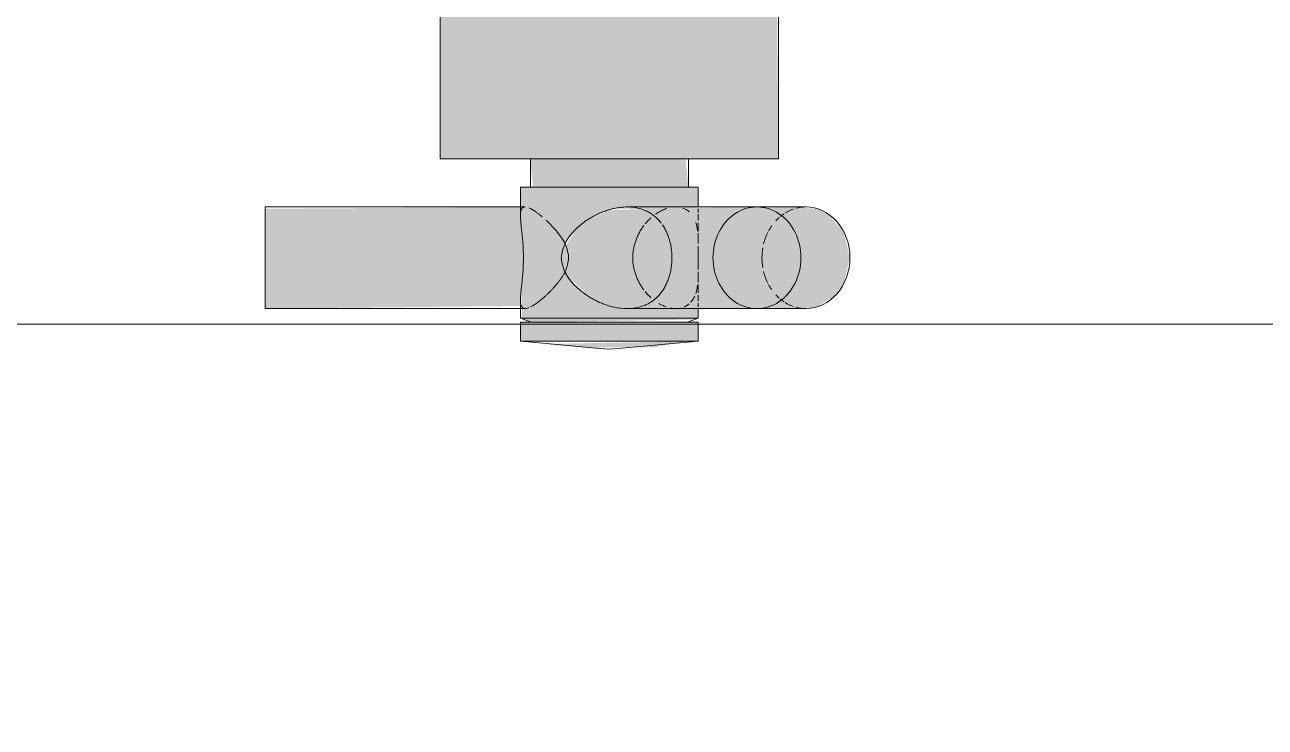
# Model space of a CAD drawing. Header units: metres. Extents: x 42.1 to 94.3, y -3.4 to 61.2.
# Drawn here: x 43.5209 to 43.6308, y 59.0447 to 59.1069 of the extents above; entities that cross this region are included whole.
import ezdxf

# ---------------------------------------------------------------- set-up
doc = ezdxf.new("R2010")
doc.units = ezdxf.units.M
doc.layers.add('ARQ_1100_BASE_TÉRREO_GARAGEM_dwg', color=7, linetype='Continuous', lineweight=5, true_color=0x767676)
doc.layers.add('KIRYA - PISO', color=7, linetype='Continuous', lineweight=5)
doc.layers.add('P-SANR-FIXT', color=7, linetype='Continuous', lineweight=5)

# ---------------------------------------------------------------- blocks, each defined once
blk = doc.blocks.new('UT_Ducha higiênica - UT_Ducha higiênica-4199251-TÉRREO F_S 2')
at = {"layer": 'P-SANR-FIXT', "true_color": 0xf4f4f4, "transparency": 33554560}
for points in [[(0.00116, 0.09359), (0.00072, 0.09347), (-0.00403, 0.09346), (-0.00682, 0.09294), (0.00606, 0.09318), (0.00368, 0.09339)], [(-0.00682, 0.09294), (-0.00787, 0.09294), (-0.00787, 0.09124), (0.00787, 0.09124), (0.00787, 0.09294), (-0.00394, 0.09294)], [(0.00606, 0.09124), (-0.00755, 0.09101), (-0.00787, 0.0909), (0.00787, 0.0909), (0.00682, 0.09124)], [(-0.01742, 0.09004), (-0.01842, 0.08989), (-0.01994, 0.08893), (-0.02079, 0.08779), (-0.02131, 0.08554), (-0.00787, 0.08554), (-0.00762, 0.08872), (-0.00712, 0.08956), (-0.00653, 0.08989), (-0.00682, 0.09001), (-0.01698, 0.09004)], [(-0.01308, 0.09004), (-0.01409, 0.08989), (-0.01584, 0.08872), (-0.01646, 0.08779), (-0.01698, 0.08554), (-0.01646, 0.08329), (-0.01584, 0.08236), (-0.01409, 0.0812), (-0.01308, 0.08104), (-0.01114, 0.08165), (-0.00971, 0.08329), (-0.00919, 0.08554), (-0.00971, 0.08779), (-0.01033, 0.08872), (-0.01208, 0.08989)], [(-0.01308, 0.09004), (-0.01208, 0.08989), (-0.01114, 0.08944), (-0.00971, 0.08779), (-0.00919, 0.08554), (0.00426, 0.08554), (0.00376, 0.08711), (0.00197, 0.08883), (0.00133, 0.08926), (-0.00024, 0.08987), (-0.00197, 0.09003), (-0.01208, 0.09004)], [(0.0305, 0.09004), (0.0078, 0.08981), (0.00783, 0.08856), (0.00765, 0.08554), (0.0305, 0.08554), (0.0305, 0.08989)], [(-0.01796, 0.08554), (-0.02131, 0.08554), (-0.02079, 0.08329), (-0.01936, 0.08165), (-0.01842, 0.0812), (-0.01584, 0.08105), (-0.00682, 0.08134), (-0.00736, 0.08187), (-0.00772, 0.08276), (-0.00787, 0.08438), (-0.00791, 0.08554), (-0.01698, 0.08554)], [(-0.00919, 0.08554), (-0.00971, 0.08329), (-0.01114, 0.08165), (-0.01301, 0.08105), (-0.01114, 0.08104), (0, 0.08131), (0.00197, 0.08226), (0.00269, 0.08276), (0.00394, 0.08453), (0.00426, 0.08554)], [(0.004, 0.0793), (-0.007, 0.0793), (-0.00676, 0.07677), (0.007, 0.07677), (0.00676, 0.0793), (0.00495, 0.0793)]]:
    blk.add_hatch(color=7, dxfattribs=at).paths.add_polyline_path(points)
h = blk.add_hatch(color=7, dxfattribs=at)
h.paths.add_polyline_path([(0.00197, 0.0909), (-0.00787, 0.0909), (-0.00787, 0.0793), (0.00787, 0.0793), (0.00774, 0.0909), (0.00269, 0.0909)])
h.paths.add_polyline_path([(-0.0019, 0.09003), (-0.00024, 0.08987), (0.00212, 0.08872), (0.00317, 0.08779), (0.00389, 0.08671), (0.00426, 0.08554), (0.00376, 0.08397), (0.00212, 0.08236), (0.00087, 0.08165), (-0.00042, 0.0812), (-0.00248, 0.08121), (-0.00384, 0.08182), (-0.00491, 0.08308), (-0.00542, 0.08471), (-0.00542, 0.08637), (-0.00491, 0.088), (-0.00414, 0.08901), (-0.00285, 0.08977), (-0.00197, 0.09001)])
h = blk.add_hatch(color=7, dxfattribs=at)
h.paths.add_polyline_path([(0.00765, 0.08445), (0.00765, 0.08114), (0.00787, 0.08105), (0.0305, 0.0812), (0.0305, 0.08438), (0.00771, 0.08445)])
h.paths.add_polyline_path([(0.0305, 0.08554), (0.00762, 0.08554), (0.00778, 0.08445), (0.0305, 0.08438)])
h = blk.add_hatch(color=7, dxfattribs=at)
h.paths.add_polyline_path([(-0.0075, 0.07677), (-0.015, 0.07677), (-0.01472, 0.05038), (-0.01326, 0.05434), (-0.0119, 0.05653), (-0.01009, 0.05855), (-0.00711, 0.06065), (-0.0033, 0.06205), (0.00061, 0.06242), (0.004, 0.06196), (0.00751, 0.06048), (0.01108, 0.05749), (0.01299, 0.05485), (0.01424, 0.05199), (0.01472, 0.05038), (0.015, 0.0475), (0.015, 0.07677), (-0.00571, 0.07677)])
h.paths.add_polyline_path([(0.015, 0.0475), (0.01442, 0.04362), (0.01326, 0.04066), (0.0119, 0.03847), (0.01009, 0.03645), (0.00711, 0.03435), (0.0033, 0.03295), (-0.00061, 0.03258), (-0.004, 0.03304), (-0.00839, 0.03517), (-0.01108, 0.03751), (-0.01299, 0.04015), (-0.01424, 0.04301), (-0.01472, 0.04462), (-0.015, 0.0475), (-0.015, 0.015), (0.015, 0.015), (0.015, 0.04362)])
at = {"layer": 'P-SANR-FIXT', "color": 8, "true_color": 0x7a7a7a}
for p, q in [((-0.004, 0.09329), (-0.00147, 0.09351)), ((0.00116, 0.09354), (0.00426, 0.09326)), ((-0.00787, 0.09124), (-0.00702, 0.09124)), ((-0.00692, 0.09124), (0.00692, 0.09124)), ((0.00702, 0.09124), (0.00787, 0.09124)), ((-0.00787, 0.09004), (-0.01308, 0.09004)), ((-0.00787, 0.08988), (-0.00787, 0.08957)), ((-0.00787, 0.08939), (-0.00787, 0.08884)), ((0.00786, 0.09004), (0.00752, 0.09004)), ((0.0305, 0.08554), (0.0305, 0.09004)), ((-0.00787, 0.08865), (-0.00787, 0.08787)), ((-0.00787, 0.0877), (-0.00787, 0.0868)), ((0.0305, 0.08104), (0.0305, 0.08554)), ((-0.00787, 0.08428), (-0.00787, 0.08339)), ((-0.00787, 0.08321), (-0.00787, 0.08244)), ((-0.00787, 0.08225), (-0.00787, 0.08169)), ((-0.00787, 0.08152), (-0.00787, 0.0812)), ((-0.01308, 0.08104), (-0.00787, 0.08104)), ((0.00747, 0.08104), (0.00785, 0.08104)), ((-0.00787, 0.0793), (-0.00754, 0.0793)), ((-0.007, 0.0793), (-0.00198, 0.0793)), ((-0.00181, 0.0793), (0.00181, 0.0793)), ((0.00198, 0.0793), (0.007, 0.0793)), ((0.00754, 0.0793), (0.00787, 0.0793)), ((-0.00703, 0.07677), (-0.015, 0.07677)), ((-0.007, 0.07677), (0.007, 0.07677)), ((0.015, 0.07677), (0.00703, 0.07677))]:
    blk.add_line(p, q, dxfattribs=at)
at = {"layer": 'P-SANR-FIXT'}
for p, q in [((-0.00147, 0.09351), (0, 0.09364)), ((0, 0.09364), (0.00116, 0.09354)), ((-0.00787, 0.09294), (-0.00429, 0.09326)), ((-0.00787, 0.09294), (-0.00787, 0.09124)), ((-0.00787, 0.09294), (0.00787, 0.09294)), ((0.00426, 0.09326), (0.00787, 0.09294)), ((0.00787, 0.09124), (0.00787, 0.09294)), ((-0.00692, 0.09124), (-0.00787, 0.0909)), ((-0.00787, 0.09124), (0.00787, 0.09124)), ((0.00787, 0.0909), (0.00692, 0.09124)), ((-0.00787, 0.0909), (-0.00787, 0.09004)), ((-0.00787, 0.0909), (0.00787, 0.0909)), ((0.00787, 0.08928), (0.00787, 0.0909)), ((-0.01308, 0.09004), (-0.01742, 0.09004)), ((-0.00157, 0.09004), (-0.01308, 0.09004)), ((0.0305, 0.09004), (0.00786, 0.09004)), ((0.0305, 0.08554), (0.0305, 0.09004)), ((0.0305, 0.08104), (0.0305, 0.08554)), ((0.00787, 0.0793), (0.00787, 0.0818)), ((-0.01742, 0.08104), (-0.01308, 0.08104)), ((-0.01308, 0.08104), (-0.00157, 0.08104)), ((-0.00787, 0.08105), (-0.00787, 0.0793)), ((0.00785, 0.08104), (0.0305, 0.08104)), ((-0.00787, 0.0793), (0.00787, 0.0793)), ((-0.007, 0.0793), (-0.007, 0.07677)), ((0.007, 0.07677), (0.007, 0.0793)), ((-0.015, 0.07677), (-0.015, 0.0475)), ((0.015, 0.07677), (-0.015, 0.07677)), ((0.015, 0.0475), (0.015, 0.07677))]:
    blk.add_line(p, q, dxfattribs=at)
at = {"layer": 'P-SANR-FIXT', "color": 9, "true_color": 0xb7b7b7}
for p, q in [((-0.00787, 0.09294), (-0.00682, 0.09294)), ((-0.00682, 0.09294), (-0.00394, 0.09294)), ((-0.00429, 0.09326), (-0.004, 0.09329)), ((-0.00394, 0.09294), (0.00394, 0.09294)), ((0.00394, 0.09294), (0.00787, 0.09294)), ((-0.00692, 0.09124), (-0.00346, 0.09124)), ((-0.00682, 0.09124), (0, 0.09124)), ((-0.00346, 0.09124), (0.00692, 0.09124)), ((0, 0.09124), (0.00682, 0.09124)), ((-0.00787, 0.0909), (-0.00682, 0.0909)), ((-0.00682, 0.0909), (0, 0.0909)), ((0, 0.0909), (0.00682, 0.0909)), ((0.00682, 0.0909), (0.00787, 0.0909)), ((-0.00704, 0.09004), (-0.00787, 0.09004)), ((-0.00662, 0.09004), (-0.00699, 0.09004)), ((-0.0059, 0.09004), (-0.00647, 0.09004)), ((-0.00787, 0.08104), (-0.00719, 0.08104)), ((-0.00715, 0.08104), (-0.00646, 0.08104)), ((-0.00624, 0.08104), (-0.0059, 0.08104)), ((-0.007, 0.0793), (-0.00198, 0.0793)), ((-0.00678, 0.0793), (-0.00204, 0.0793)), ((-0.00188, 0.0793), (0.00188, 0.0793)), ((-0.00181, 0.0793), (0.00181, 0.0793)), ((0.00198, 0.0793), (0.00606, 0.0793)), ((0.00204, 0.0793), (0.00622, 0.0793)), ((0.00606, 0.0793), (0.007, 0.0793)), ((0.00622, 0.0793), (0.00678, 0.0793)), ((-0.007, 0.07677), (0.00606, 0.07677)), ((0.00611, 0.07677), (-0.0068, 0.07677)), ((0.00606, 0.07677), (0.007, 0.07677)), ((0.0068, 0.07677), (0.00611, 0.07677))]:
    blk.add_line(p, q, dxfattribs=at)
at = {"layer": 'P-SANR-FIXT', "color": 254, "true_color": 0xe4e4e4}
for p, q in [((0.00606, 0.0793), (0.00606, 0.0793)), ((0.00606, 0.07677), (0.00606, 0.07677))]:
    blk.add_line(p, q, dxfattribs=at)
at = {"layer": 'P-SANR-FIXT'}
for centre, start_param, end_param in [((-0.01742, 0.08554), 0, 1.570796), ((-0.01308, 0.08554), 4.712389, 7.853982), ((-0.01742, 0.08554), 1.570796, 3.141593), ((-0.01308, 0.08554), 1.570796, 4.712389)]:
    blk.add_ellipse(centre, major_axis=(0, 0.0045), ratio=0.866025, start_param=start_param, end_param=end_param, dxfattribs=at)
at = {"layer": 'P-SANR-FIXT', "color": 8, "true_color": 0x7a7a7a}
for start_param, end_param in [(6.052367, 6.283185), (5.792905, 5.992742), (5.662294, 5.759587), (3.432036, 3.631873), (3.665191, 3.762484), (3.141593, 3.372411)]:
    blk.add_ellipse((-0.01742, 0.08554), major_axis=(0, 0.0045), ratio=0.866025, start_param=start_param, end_param=end_param, dxfattribs=at)
at = {"layer": 'P-SANR-FIXT', "color": 9, "true_color": 0xb7b7b7}
for start_param, end_param in [(5.530037, 5.626606), (5.264605, 5.39023), (4.987357, 5.235988), (4.712389, 4.909546), (4.515232, 4.712389), (4.18879, 4.437421), (4.034548, 4.160173), (3.798172, 3.894741)]:
    blk.add_ellipse((-0.01742, 0.08554), major_axis=(0, 0.0045), ratio=0.866025, start_param=start_param, end_param=end_param, dxfattribs=at)
for points, knots in [([(-0.00757, 0.08893), (-0.00755, 0.08896), (-0.00752, 0.08903), (-0.00745, 0.08916), (-0.00736, 0.08931), (-0.00727, 0.08943), (-0.00722, 0.08948)], [0.22222222, 0.22222222, 0.22222222, 0.22222222, 0.23611111, 0.25, 0.27777778, 0.30555556, 0.30555556, 0.30555556, 0.30555556]), ([(-0.00707, 0.08963), (-0.00702, 0.08967), (-0.0069, 0.08976), (-0.00675, 0.08985), (-0.00664, 0.0899), (-0.00661, 0.08991)], [0.33333333, 0.33333333, 0.33333333, 0.33333333, 0.36111111, 0.38888889, 0.40408531, 0.40408531, 0.40408531, 0.40408531]), ([(-0.00502, 0.08988), (-0.00491, 0.08984), (-0.00469, 0.08976), (-0.00448, 0.08964), (-0.00438, 0.08958)], [0.57753565, 0.57753565, 0.57753565, 0.57753565, 0.61111111, 0.63888889, 0.63888889, 0.63888889, 0.63888889]), ([(-0.00787, 0.0868), (-0.00788, 0.08702), (-0.00788, 0.08733), (-0.00786, 0.08762), (-0.00785, 0.08771)], [0, 0, 0, 0, 0.05555556, 0.08333333, 0.08333333, 0.08333333, 0.08333333]), ([(-0.00767, 0.08242), (-0.00768, 0.08248), (-0.00773, 0.08265), (-0.00778, 0.08289), (-0.00781, 0.08309), (-0.00782, 0.08316)], [0.81167903, 0.81167903, 0.81167903, 0.81167903, 0.83333333, 0.875, 0.89583333, 0.89583333, 0.89583333, 0.89583333]), ([(-0.00651, 0.08114), (-0.00658, 0.08116), (-0.00672, 0.08122), (-0.00687, 0.08131), (-0.00699, 0.08139), (-0.00704, 0.08144), (-0.00707, 0.08146)], [0.58333333, 0.58333333, 0.58333333, 0.58333333, 0.61111111, 0.63888889, 0.65277778, 0.66666667, 0.66666667, 0.66666667, 0.66666667]), ([(-0.00409, 0.08169), (-0.00414, 0.08165), (-0.00423, 0.08159), (-0.00443, 0.08147), (-0.00472, 0.08132), (-0.00495, 0.08122), (-0.00509, 0.08118)], [0.33333333, 0.33333333, 0.33333333, 0.33333333, 0.34722222, 0.36111111, 0.38888889, 0.4293979, 0.4293979, 0.4293979, 0.4293979])]:
    blk.add_open_spline(points, degree=3, knots=knots, dxfattribs=at)
for points in [[(-0.00629, 0.09001), (-0.00621, 0.09002), (-0.00613, 0.09003), (-0.00605, 0.09004)], [(-0.00579, 0.09004), (-0.00568, 0.09004), (-0.00557, 0.09002), (-0.00546, 0.09)], [(0.00747, 0.09004), (0.0075, 0.09004), (0.00753, 0.09004), (0.00755, 0.09003)], [(-0.00781, 0.08799), (-0.0078, 0.08808), (-0.00777, 0.08825), (-0.00772, 0.08849), (-0.00767, 0.08864), (-0.00765, 0.08872)], [(-0.00785, 0.08337), (-0.00786, 0.08351), (-0.00788, 0.08381), (-0.00788, 0.08412), (-0.00787, 0.08428)]]:
    blk.add_open_spline(points, degree=3, dxfattribs=at)
at = {"layer": 'P-SANR-FIXT', "color": 8, "true_color": 0x7a7a7a}
for points, knots in [([(-0.0019, 0.09003), (-0.00217, 0.09001), (-0.00257, 0.08994), (-0.00308, 0.08978), (-0.00344, 0.08961), (-0.00377, 0.08942), (-0.00407, 0.08918), (-0.00431, 0.08896), (-0.00448, 0.08877), (-0.00456, 0.08867), (-0.0046, 0.08861)], [0.5555556, 0.5555556, 0.5555556, 0.5555556, 0.6111111, 0.6388889, 0.6666667, 0.6944444, 0.7222222, 0.75, 0.7638889, 0.7777778, 0.7777778, 0.7777778, 0.7777778]), ([(-0.00369, 0.08908), (-0.00364, 0.08903), (-0.0035, 0.08891), (-0.00333, 0.08873), (-0.00321, 0.08859), (-0.00317, 0.08854)], [0.70765305, 0.70765305, 0.70765305, 0.70765305, 0.72222222, 0.75, 0.76388889, 0.76388889, 0.76388889, 0.76388889]), ([(0.00388, 0.0867), (0.00392, 0.08678), (0.00401, 0.08696), (0.00416, 0.0872), (0.00432, 0.08744), (0.00449, 0.08766), (0.00466, 0.08788), (0.00483, 0.08808), (0.00501, 0.08828), (0.00519, 0.08847), (0.00537, 0.08865), (0.00555, 0.08882), (0.00573, 0.08898), (0.0059, 0.08913), (0.00607, 0.08928), (0.00624, 0.08941), (0.0064, 0.08953), (0.00656, 0.08964), (0.00671, 0.08975), (0.00686, 0.08983), (0.00694, 0.08988), (0.00698, 0.0899)], [0.1111111, 0.1111111, 0.1111111, 0.1111111, 0.1388889, 0.1666667, 0.1944444, 0.2222222, 0.25, 0.2777778, 0.3055556, 0.3333333, 0.3611111, 0.3888889, 0.4166667, 0.4444444, 0.4722222, 0.5, 0.5277778, 0.5555556, 0.5833333, 0.6111111, 0.6359567, 0.6359567, 0.6359567, 0.6359567]), ([(0.00713, 0.08996), (0.00721, 0.09), (0.00732, 0.09003), (0.00742, 0.09004), (0.00745, 0.09004)], [0.66666667, 0.66666667, 0.66666667, 0.66666667, 0.72222222, 0.74699637, 0.74699637, 0.74699637, 0.74699637]), ([(0.00755, 0.09003), (0.00767, 0.09001), (0.0078, 0.08989), (0.00786, 0.08963), (0.00787, 0.08951)], [0.7777778, 0.7777778, 0.7777778, 0.7777778, 0.8888889, 0.9591775, 0.9591775, 0.9591775, 0.9591775]), ([(-0.0046, 0.08861), (-0.00464, 0.08856), (-0.00472, 0.08846), (-0.00486, 0.08824), (-0.00502, 0.08795), (-0.00518, 0.08758), (-0.00531, 0.0872), (-0.00542, 0.0868), (-0.00552, 0.08625), (-0.00554, 0.08583), (-0.00554, 0.08554)], [0.7777778, 0.7777778, 0.7777778, 0.7777778, 0.7916667, 0.8055556, 0.8333333, 0.8611111, 0.8888889, 0.9166667, 0.9444444, 1, 1, 1, 1]), ([(-0.00306, 0.08839), (-0.00302, 0.08834), (-0.00295, 0.08824), (-0.00281, 0.08803), (-0.00264, 0.08776), (-0.00247, 0.08742), (-0.00238, 0.08718), (-0.00234, 0.08706)], [0.7777778, 0.7777778, 0.7777778, 0.7777778, 0.7916667, 0.8055556, 0.8333333, 0.8611111, 0.8888889, 0.8888889, 0.8888889, 0.8888889]), ([(-0.00234, 0.08706), (-0.00229, 0.08694), (-0.00222, 0.08669), (-0.00211, 0.08619), (-0.00208, 0.0858), (-0.00208, 0.08554)], [0.8888889, 0.8888889, 0.8888889, 0.8888889, 0.9166667, 0.9444444, 1, 1, 1, 1]), ([(-0.00787, 0.08554), (-0.00787, 0.08577), (-0.00787, 0.08613), (-0.00787, 0.08646), (-0.00787, 0.08659)], [0, 0, 0, 0, 0.5, 0.8168079, 0.8168079, 0.8168079, 0.8168079]), ([(0.00361, 0.08554), (0.00363, 0.08575), (0.00367, 0.08605), (0.00378, 0.08643), (0.00385, 0.08661), (0.00388, 0.0867)], [0, 0, 0, 0, 0.0555556, 0.0833333, 0.1111111, 0.1111111, 0.1111111, 0.1111111]), ([(-0.00787, 0.0845), (-0.00787, 0.08462), (-0.00787, 0.08496), (-0.00787, 0.08532), (-0.00787, 0.08554)], [0.1831921, 0.1831921, 0.1831921, 0.1831921, 0.5, 1, 1, 1, 1]), ([(-0.00554, 0.08554), (-0.00554, 0.08526), (-0.00552, 0.08484), (-0.00542, 0.08429), (-0.00531, 0.08389), (-0.00518, 0.0835), (-0.00502, 0.08314), (-0.00486, 0.08285), (-0.00475, 0.08268), (-0.00472, 0.08263)], [0, 0, 0, 0, 0.0555556, 0.0833333, 0.1111111, 0.1388889, 0.1666667, 0.1944444, 0.2083333, 0.2083333, 0.2083333, 0.2083333]), ([(-0.00208, 0.08554), (-0.00208, 0.08528), (-0.00211, 0.0849), (-0.00222, 0.08439), (-0.00229, 0.08415), (-0.00234, 0.08403)], [0, 0, 0, 0, 0.0555556, 0.0833333, 0.1111111, 0.1111111, 0.1111111, 0.1111111]), ([(0.00393, 0.08429), (0.0039, 0.08435), (0.00383, 0.08451), (0.0037, 0.08492), (0.00363, 0.08529), (0.00361, 0.08554)], [0.8784722, 0.8784722, 0.8784722, 0.8784722, 0.8958333, 0.9305556, 1, 1, 1, 1]), ([(-0.00234, 0.08403), (-0.00238, 0.08391), (-0.00247, 0.08367), (-0.00264, 0.08332), (-0.00281, 0.08305), (-0.00295, 0.08284), (-0.00302, 0.08274), (-0.00306, 0.08269)], [0.1111111, 0.1111111, 0.1111111, 0.1111111, 0.1388889, 0.1666667, 0.1944444, 0.2083333, 0.2222222, 0.2222222, 0.2222222, 0.2222222]), ([(0.00563, 0.0822), (0.00559, 0.08223), (0.00547, 0.08234), (0.00532, 0.08249), (0.00517, 0.08264), (0.00502, 0.0828), (0.00483, 0.083), (0.00465, 0.08321), (0.00451, 0.0834), (0.00437, 0.08358), (0.0042, 0.08382), (0.00404, 0.08408), (0.00395, 0.08424), (0.00393, 0.08429)], [0.5986168, 0.5986168, 0.5986168, 0.5986168, 0.6180556, 0.6527778, 0.6701389, 0.6875, 0.7222222, 0.7569444, 0.7743056, 0.7916667, 0.8263889, 0.8611111, 0.8784722, 0.8784722, 0.8784722, 0.8784722]), ([(-0.0046, 0.08247), (-0.00456, 0.08242), (-0.00448, 0.08232), (-0.00431, 0.08213), (-0.00407, 0.0819), (-0.00377, 0.08167), (-0.00344, 0.08147), (-0.00308, 0.08131), (-0.00257, 0.08114), (-0.00217, 0.08107), (-0.0019, 0.08105)], [0.2222222, 0.2222222, 0.2222222, 0.2222222, 0.2361111, 0.25, 0.2777778, 0.3055556, 0.3333333, 0.3611111, 0.3888889, 0.4444444, 0.4444444, 0.4444444, 0.4444444]), ([(-0.00317, 0.08254), (-0.00321, 0.0825), (-0.00333, 0.08235), (-0.0035, 0.08218), (-0.00364, 0.08205), (-0.00369, 0.08201)], [0.23611111, 0.23611111, 0.23611111, 0.23611111, 0.25, 0.27777778, 0.29234695, 0.29234695, 0.29234695, 0.29234695]), ([(0.00713, 0.08112), (0.00704, 0.08116), (0.00691, 0.08122), (0.00671, 0.08134), (0.00655, 0.08145), (0.00636, 0.08158), (0.00616, 0.08174), (0.00601, 0.08186), (0.00594, 0.08192)], [0.3333333, 0.3333333, 0.3333333, 0.3333333, 0.3888889, 0.4166667, 0.4444444, 0.4791667, 0.5138889, 0.5486111, 0.5486111, 0.5486111, 0.5486111]), ([(0.00786, 0.08154), (0.00785, 0.08144), (0.00779, 0.08119), (0.00765, 0.08106), (0.0075, 0.08104), (0.00747, 0.08104)], [0.0474223, 0.0474223, 0.0474223, 0.0474223, 0.1111111, 0.2222222, 0.2488421, 0.2488421, 0.2488421, 0.2488421])]:
    blk.add_open_spline(points, degree=3, knots=knots, dxfattribs=at)
at = {"layer": 'P-SANR-FIXT'}
for points, knots in [([(0.00426, 0.08554), (0.00424, 0.08583), (0.00415, 0.08624), (0.00398, 0.08669), (0.00386, 0.08694), (0.00376, 0.08712), (0.00366, 0.08729), (0.0035, 0.08751), (0.00328, 0.08776), (0.00304, 0.08801), (0.00285, 0.08819), (0.00269, 0.08833), (0.00254, 0.08846), (0.00232, 0.08863), (0.00205, 0.08883), (0.00176, 0.08902), (0.00152, 0.08916), (0.00133, 0.08926), (0.00115, 0.08936), (0.00089, 0.08948), (0.00057, 0.08962), (0.00017, 0.08976), (-0.00024, 0.08988), (-0.00065, 0.08997), (-0.00121, 0.09004), (-0.00163, 0.09005), (-0.0019, 0.09003)], [0, 0, 0, 0, 0.0555556, 0.0833333, 0.0972222, 0.1111111, 0.125, 0.1388889, 0.1666667, 0.1944444, 0.2083333, 0.2222222, 0.2361111, 0.25, 0.2777778, 0.3055556, 0.3194444, 0.3333333, 0.3472222, 0.3611111, 0.3888889, 0.4166667, 0.4444444, 0.4722222, 0.5, 0.5555556, 0.5555556, 0.5555556, 0.5555556]), ([(0.00787, 0.08928), (0.00787, 0.08918), (0.00786, 0.08896), (0.00784, 0.08864), (0.00781, 0.08836), (0.00779, 0.08814), (0.00776, 0.0879), (0.00774, 0.08767), (0.00771, 0.08742), (0.00768, 0.08708), (0.00763, 0.08646), (0.00762, 0.08591), (0.00762, 0.08554)], [0, 0, 0, 0, 0.125, 0.25, 0.3125, 0.375, 0.4375, 0.5, 0.5625, 0.625, 0.75, 1, 1, 1, 1]), ([(-0.0019, 0.08105), (-0.00163, 0.08103), (-0.00121, 0.08104), (-0.00065, 0.08112), (-0.00024, 0.08121), (0.00017, 0.08133), (0.00057, 0.08147), (0.00089, 0.08161), (0.00115, 0.08173), (0.00136, 0.08184), (0.00161, 0.08198), (0.00196, 0.08219), (0.0023, 0.08243), (0.00262, 0.08269), (0.00292, 0.08296), (0.00329, 0.08332), (0.00359, 0.08369), (0.0038, 0.08404), (0.00399, 0.0844), (0.00417, 0.08491), (0.00424, 0.08533), (0.00426, 0.08554)], [0.4444444, 0.4444444, 0.4444444, 0.4444444, 0.5, 0.5277778, 0.5555556, 0.5833333, 0.6111111, 0.6388889, 0.6527778, 0.6666667, 0.6875, 0.7083333, 0.75, 0.7708333, 0.7916667, 0.8333333, 0.875, 0.890625, 0.9166667, 0.9583333, 1, 1, 1, 1]), ([(0.00762, 0.08554), (0.00762, 0.08517), (0.00763, 0.08462), (0.00768, 0.08401), (0.00771, 0.08367), (0.00774, 0.08342), (0.00776, 0.08318), (0.00779, 0.08295), (0.00781, 0.08273), (0.00784, 0.08245), (0.00786, 0.08213), (0.00787, 0.0819), (0.00787, 0.0818)], [0, 0, 0, 0, 0.25, 0.375, 0.4375, 0.5, 0.5625, 0.625, 0.6875, 0.75, 0.875, 1, 1, 1, 1])]:
    blk.add_open_spline(points, degree=3, knots=knots, dxfattribs=at)
blk = doc.blocks.new('ARQ_1100_BASE_TÉRREO_GARAGEM_dwg-4178582-TÉRREO F_S 2')
at = {"layer": 'KIRYA - PISO', "true_color": 0xaaaaaa}
h = blk.add_hatch(dxfattribs=at)
h.set_pattern_fill('FP_2', color=253, style=0, pattern_type=2)
h.set_pattern_definition([(0, (-4539.02, -1079.475), (0, 0.635), []), (90, (-4539.02, -1079.475), (-0.635, 4e-17), [])])
h.paths.add_polyline_path([(42.6858, 57.72175), (42.6858, 57.83594), (42.7108, 57.83594), (42.71079, 57.86208), (43.42079, 57.8715), (43.42079, 57.83583), (43.44579, 57.85381), (43.44579, 57.87183), (45.5858, 57.87183), (45.5858, 59.17183), (45.55277, 59.17181), (45.553, 59.16026), (45.55436, 59.15618), (45.55436, 59.14715), (45.55115, 59.13833), (45.54473, 59.13092), (45.53632, 59.12634), (45.52777, 59.12484), (45.5179, 59.12684), (45.51021, 59.13141), (45.50439, 59.13833), (45.50118, 59.1475), (45.50118, 59.15652), (45.50294, 59.1622), (45.50277, 59.17183), (45.09842, 59.17183), (45.09842, 59.15437), (45.10524, 59.15437), (45.10866, 59.1144), (45.0588, 59.11437), (45.06161, 59.15437), (45.06842, 59.15443), (45.06842, 59.17183), (44.99562, 59.17183), (44.98345, 59.02372), (44.97128, 59.17183), (44.89848, 59.17183), (44.89848, 59.15437), (44.90529, 59.15437), (44.9081, 59.11438), (44.85824, 59.1144), (44.86167, 59.15438), (44.86848, 59.15443), (44.86848, 59.17183), (43.69311, 59.17183), (43.69311, 59.17183), (43.67379, 59.17183), (43.67363, 59.17183), (42.5858, 59.17183), (42.5858, 57.72175)])
h.paths.add_polyline_path([(42.71079, 57.87175), (42.71077, 58.5716), (42.75077, 58.5716), (42.75077, 57.87175)])
h.paths.add_polyline_path([(43.87277, 58.53685), (43.85047, 58.53818), (43.8285, 58.54222), (43.80717, 58.54885), (43.7868, 58.55803), (43.76768, 58.56957), (43.74964, 58.58382), (43.733, 58.6008), (43.72053, 58.61674), (43.70895, 58.63585), (43.69964, 58.65674), (43.69314, 58.67754), (43.68914, 58.69936), (43.68776, 58.72182), (43.68803, 59.02481), (43.69353, 59.02325), (43.69773, 59.02282), (44.04774, 59.02284), (44.05418, 59.0238), (44.05774, 59.02493), (44.05758, 58.71897), (44.05638, 58.69939), (44.05239, 58.67757), (44.04573, 58.65625), (44.03657, 58.63587), (44.02501, 58.61676), (44.01124, 58.59916), (43.99544, 58.58338), (43.97786, 58.56959), (43.95874, 58.55804), (43.93837, 58.54886), (43.91582, 58.542), (43.89507, 58.53818), (43.87703, 58.5371)])
h.paths.add_polyline_path([(43.87277, 58.59183), (43.89118, 58.59325), (43.90766, 58.59669), (43.92251, 58.60174), (43.93777, 58.60925), (43.9519, 58.61871), (43.96469, 58.62991), (43.97616, 58.64311), (43.98595, 58.65806), (43.99341, 58.67374), (43.99873, 58.69018), (44.00161, 58.70473), (44.00275, 58.72503), (44.00252, 58.859), (44.00167, 58.86555), (43.99812, 58.87373), (43.99341, 58.87987), (43.98631, 58.88517), (43.97919, 58.88816), (43.97094, 58.88929), (43.96084, 58.8879), (43.92948, 58.88207), (43.90273, 58.87898), (43.8724, 58.87784), (43.84206, 58.87903), (43.81201, 58.88256), (43.78043, 58.8886), (43.77395, 58.88928), (43.76556, 58.8879), (43.75751, 58.88411), (43.75184, 58.87963), (43.7469, 58.87305), (43.7438, 58.86543), (43.74275, 58.85728), (43.74294, 58.71915), (43.7439, 58.70471), (43.74765, 58.68683), (43.75344, 58.67052), (43.76064, 58.65614), (43.76984, 58.64247), (43.78166, 58.62919), (43.79489, 58.61786), (43.80777, 58.60924), (43.82302, 58.60174), (43.83912, 58.59626), (43.8558, 58.59296), (43.87272, 58.59183)])
h.paths.add_polyline_path([(43.86854, 58.70109), (43.86032, 58.70312), (43.85288, 58.70703), (43.84623, 58.7131), (43.84152, 58.72022), (43.83877, 58.72745), (43.83776, 58.73583), (43.83775, 58.82182), (43.83826, 58.8257), (43.83976, 58.82932), (43.84214, 58.83243), (43.84525, 58.83482), (43.84886, 58.83632), (43.85351, 58.83683), (43.89248, 58.83683), (43.89586, 58.83651), (43.89908, 58.83543), (43.90198, 58.83366), (43.9044, 58.83128), (43.90623, 58.82841), (43.90736, 58.82521), (43.90775, 58.82184), (43.9075, 58.73372), (43.90674, 58.72746), (43.90365, 58.71943), (43.89896, 58.71262), (43.89264, 58.70703), (43.88507, 58.70308), (43.87698, 58.70109), (43.86897, 58.70109)])
h.paths.add_polyline_path([(42.8145, 58.7503), (42.81348, 58.75066), (42.8129, 58.75158), (42.81286, 58.75195), (42.81313, 59.11914), (42.81367, 59.11967), (42.81449, 59.11989), (42.96523, 59.12015), (42.96536, 59.1261), (42.96633, 59.1281), (42.9662, 59.14388), (42.96535, 59.14643), (42.96535, 59.1536), (42.96826, 59.161), (42.97331, 59.16661), (42.97965, 59.17003), (42.98701, 59.17108), (42.99418, 59.1696), (43.00047, 59.16568), (43.00506, 59.15977), (43.00731, 59.15338), (43.00731, 59.1462), (43.00619, 59.14254), (43.00633, 59.12763), (43.00731, 59.1261), (43.00763, 59.11989), (43.18152, 59.11973), (43.18229, 59.11896), (43.18245, 59.11825), (43.18223, 58.75112), (43.18163, 58.75052), (43.1808, 58.7503), (42.82954, 58.7503)])
h.paths.add_polyline_path([(42.83592, 58.7734), (43.15964, 58.7734), (43.15964, 59.01548), (42.8356, 59.01548), (42.83591, 58.78262)])
h.paths.add_polyline_path([(42.99762, 58.90505), (42.9891, 58.90638), (42.98207, 58.90949), (42.97572, 58.91471), (42.97133, 58.92074), (42.96852, 58.92795), (42.96773, 58.93616), (42.96883, 58.94341), (42.97194, 58.95054), (42.97638, 58.95633), (42.98294, 58.96124), (42.99063, 58.96421), (42.99827, 58.96504), (43.0054, 58.96411), (43.01284, 58.96096), (43.01887, 58.95633), (43.02364, 58.95011), (43.02664, 58.94286), (43.02766, 58.93509), (43.02664, 58.92731), (43.02352, 58.91991), (43.01816, 58.9133), (43.0118, 58.90872), (43.00429, 58.90593), (42.99871, 58.90519)])
h.paths.add_polyline_path([(42.99762, 58.91453), (43.00383, 58.9156), (43.00793, 58.91731), (43.0125, 58.92099), (43.01582, 58.92575), (43.01762, 58.93085), (43.01816, 58.93528), (43.01718, 58.94114), (43.01509, 58.94581), (43.01216, 58.94963), (43.00698, 58.95327), (43.00213, 58.95505), (42.99745, 58.95562), (42.99142, 58.95458), (42.98687, 58.95253), (42.98292, 58.94941), (42.97947, 58.94452), (42.97762, 58.93933), (42.97718, 58.9342), (42.97777, 58.92977), (42.98021, 58.9243), (42.98314, 58.92051), (42.98735, 58.91728), (42.99302, 58.91514), (42.99759, 58.91454)])
h.paths.add_polyline_path([(43.80024, 58.95933), (43.80218, 58.95958), (43.80452, 58.96074), (43.80554, 58.96152), (43.80673, 58.96308), (43.80748, 58.96488), (43.80774, 58.96683), (43.80748, 58.96877), (43.80673, 58.97058), (43.80554, 58.97213), (43.80399, 58.97332), (43.80218, 58.97407), (43.80024, 58.97433), (43.7983, 58.97407), (43.79649, 58.97332), (43.79494, 58.97213), (43.79374, 58.97058), (43.79299, 58.96877), (43.79274, 58.96683), (43.79299, 58.96488), (43.79374, 58.96308), (43.79494, 58.96152), (43.79649, 58.96033), (43.7983, 58.95958)])
h.paths.add_polyline_path([(43.94524, 58.95934), (43.94718, 58.95959), (43.94899, 58.96034), (43.95054, 58.96153), (43.95179, 58.96322), (43.95248, 58.9649), (43.95274, 58.96684), (43.95248, 58.96878), (43.95173, 58.97059), (43.95054, 58.97214), (43.94899, 58.97333), (43.94718, 58.97408), (43.94524, 58.97434), (43.9433, 58.97408), (43.94093, 58.9729), (43.93994, 58.97214), (43.93874, 58.97059), (43.93799, 58.96878), (43.93774, 58.96684), (43.93799, 58.9649), (43.93874, 58.96309), (43.93994, 58.96153), (43.94149, 58.96034), (43.94333, 58.95959)])
h.paths.add_polyline_path([(42.90522, 59.05152), (42.90941, 59.05207), (42.91331, 59.05368), (42.91666, 59.05625), (42.91922, 59.0596), (42.92084, 59.0635), (42.92139, 59.06769), (42.92084, 59.07187), (42.91922, 59.07577), (42.91666, 59.07912), (42.91331, 59.08169), (42.90941, 59.08331), (42.90522, 59.08386), (42.90104, 59.08331), (42.89714, 59.08169), (42.89379, 59.07912), (42.89122, 59.07577), (42.8896, 59.07187), (42.88905, 59.06769), (42.8896, 59.0635), (42.89122, 59.0596), (42.89379, 59.05625), (42.89714, 59.05368), (42.90125, 59.05204)])
h.paths.add_polyline_path([(42.99762, 59.05152), (43.00283, 59.05249), (43.0057, 59.05368), (43.00905, 59.05625), (43.01162, 59.0596), (43.01324, 59.0635), (43.01379, 59.06769), (43.01324, 59.07187), (43.01162, 59.07577), (43.00905, 59.07912), (43.00473, 59.08209), (43.00116, 59.08339), (42.99762, 59.08386), (42.99282, 59.08305), (42.98881, 59.08114), (42.98619, 59.07912), (42.98362, 59.07577), (42.982, 59.07187), (42.98145, 59.06769), (42.98219, 59.06304), (42.98419, 59.05886), (42.98633, 59.05614), (42.99047, 59.0533), (42.99433, 59.05195), (42.99761, 59.05152)])
h.paths.add_polyline_path([(43.09002, 59.05153), (43.0942, 59.05208), (43.0981, 59.05369), (43.10145, 59.05626), (43.10402, 59.05961), (43.10563, 59.06351), (43.10619, 59.06769), (43.10563, 59.07188), (43.10402, 59.07578), (43.10145, 59.07913), (43.0981, 59.0817), (43.0942, 59.08331), (43.09002, 59.08386), (43.08583, 59.08331), (43.08193, 59.0817), (43.07858, 59.07913), (43.07601, 59.07578), (43.0744, 59.07188), (43.07385, 59.06769), (43.0744, 59.06351), (43.07601, 59.05961), (43.07858, 59.05626), (43.08193, 59.05369), (43.08583, 59.05208)])
h.paths.add_polyline_path([(43.87273, 59.06966), (43.86543, 59.07085), (43.85993, 59.07323), (43.85505, 59.07698), (43.85108, 59.08216), (43.84854, 59.0885), (43.84773, 59.09466), (43.84858, 59.10113), (43.85108, 59.10716), (43.85505, 59.11233), (43.86023, 59.11631), (43.86626, 59.1188), (43.87293, 59.11963), (43.8792, 59.1188), (43.88523, 59.11631), (43.89049, 59.11222), (43.89438, 59.10716), (43.897, 59.10018), (43.89773, 59.09466), (43.89688, 59.08819), (43.89438, 59.08216), (43.88968, 59.07642), (43.88518, 59.07299), (43.8781, 59.07036), (43.87293, 59.06968)])
h.paths.add_polyline_path([(43.87273, 59.07666), (43.87739, 59.07727), (43.88173, 59.07907), (43.88592, 59.08252), (43.88872, 59.08662), (43.89025, 59.09098), (43.89059, 59.09569), (43.88976, 59.10018), (43.88779, 59.10434), (43.88458, 59.10805), (43.88173, 59.11024), (43.87703, 59.11209), (43.87273, 59.11266), (43.86775, 59.11191), (43.86293, 59.10963), (43.85959, 59.10684), (43.85702, 59.10336), (43.85534, 59.09931), (43.8548, 59.0941), (43.8556, 59.08937), (43.85714, 59.08566), (43.86053, 59.08152), (43.86453, 59.07874), (43.86904, 59.07714), (43.87051, 59.07695)])

msp = doc.modelspace()

# ---------------------------------------------------------------- block references
at = {"layer": 'ARQ_1100_BASE_TÉRREO_GARAGEM_dwg', "color": 253, "true_color": 0xaaaaaa}
msp.add_blockref('ARQ_1100_BASE_TÉRREO_GARAGEM_dwg-4178582-TÉRREO F_S 2', (0, 0), dxfattribs=at)
at = {"layer": 'P-SANR-FIXT', "color": 8, "true_color": 0x7a7a7a, "rotation": 180}
msp.add_blockref('UT_Ducha higiênica - UT_Ducha higiênica-4199251-TÉRREO F_S 2', (43.57272, 59.17183), dxfattribs=at)

doc.saveas('drawing.dxf')
